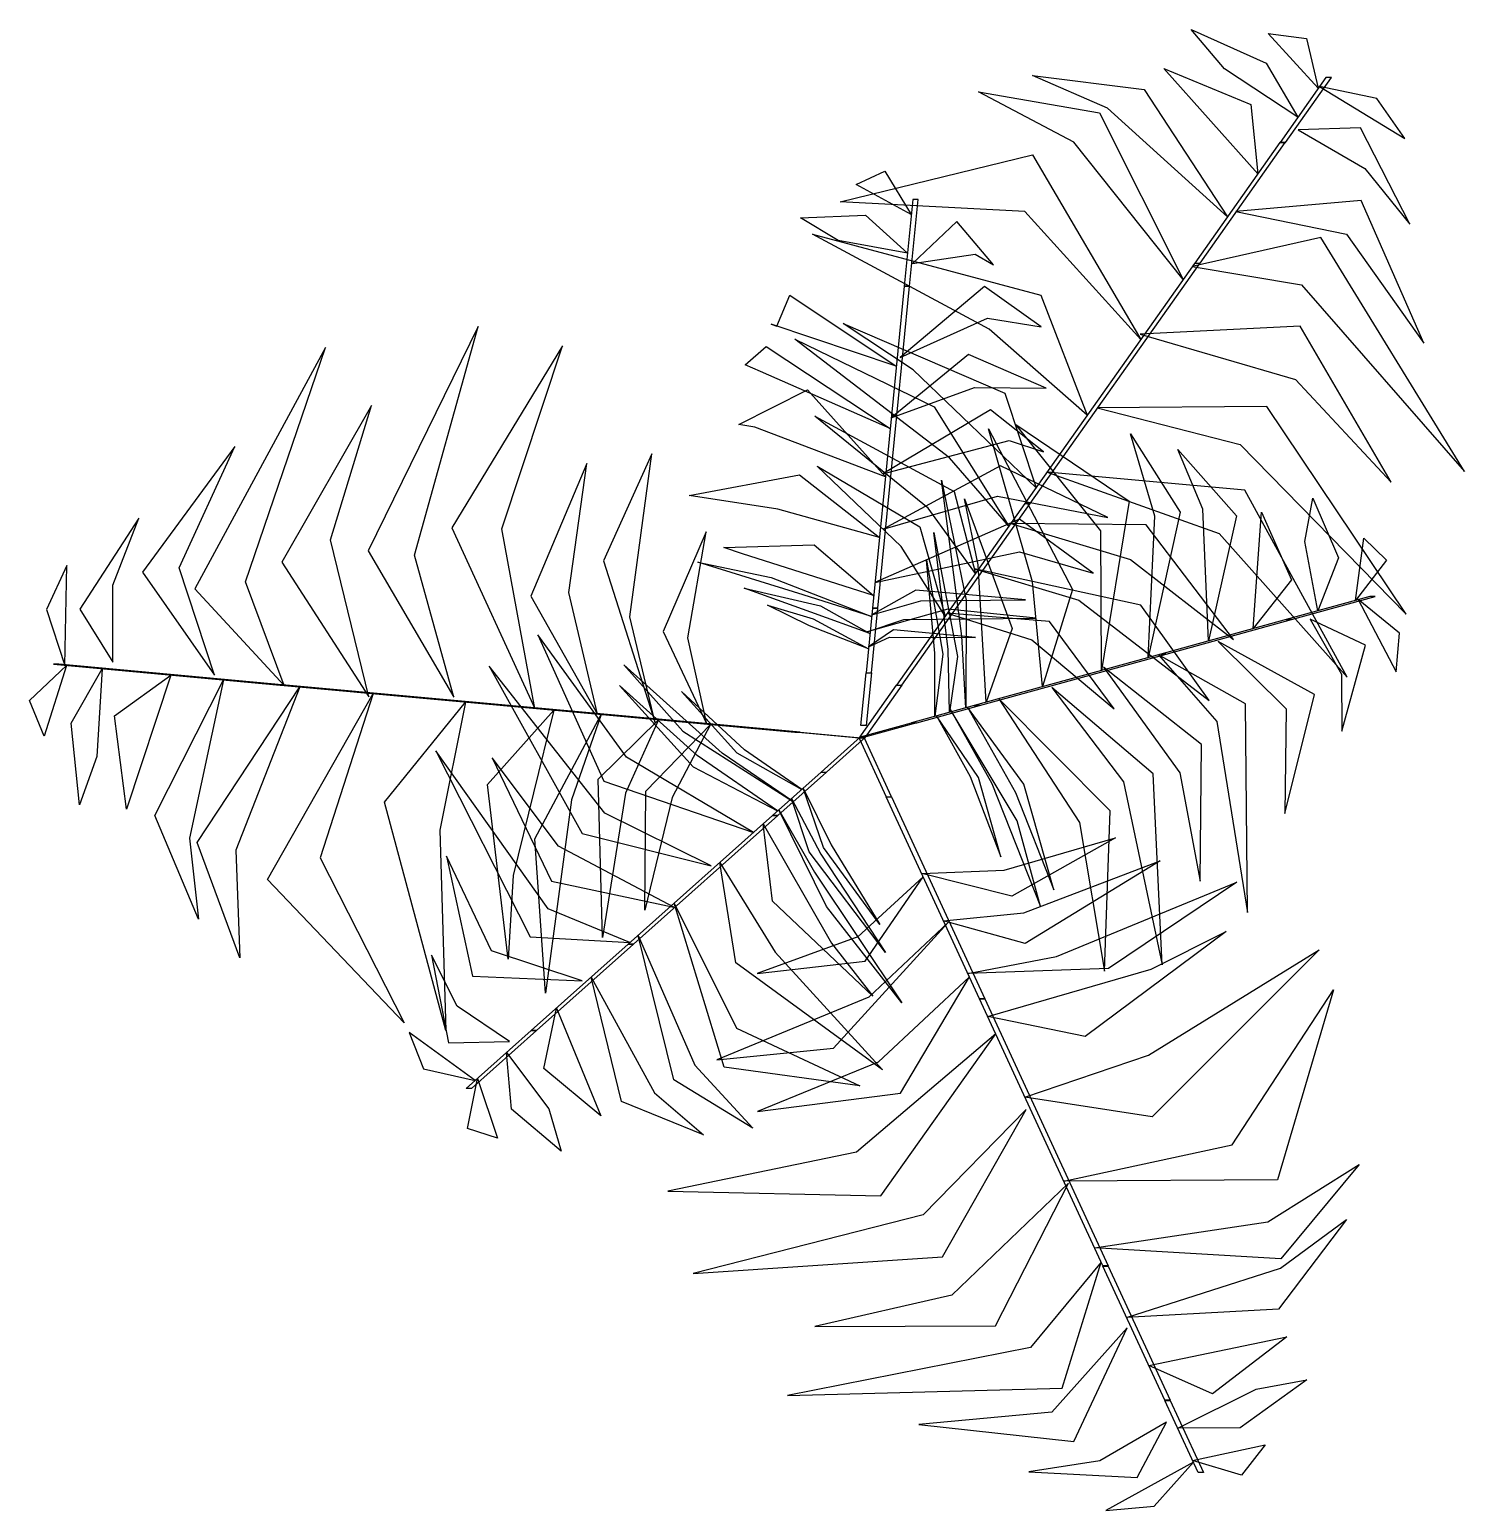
# Model space of a CAD drawing. Extents: x -1763 to 1877, y -723 to 1291.
# Drawn here: x 624.5 to 1020.8, y 280 to 689.1 of the extents above; entities that cross this region are included whole.
import ezdxf

# ---------------------------------------------------------------- set-up
doc = ezdxf.new("R2010")
doc.units = 0
doc.header["$MEASUREMENT"] = 0
doc.layers.get('0').update_dxf_attribs({"linetype": 'CONTINUOUS'})
doc.layers.add('LSTREEDC', color=3, linetype='CONTINUOUS')

# ---------------------------------------------------------------- blocks, each defined once
blk = doc.blocks.new('A3E24B')
at = {"color": 64, "linetype": 'Continuous'}
for points in [[(0.25298, 0.3562, 0.29067), (0.21085, 0.3841, 0.2796), (0.19177, 0.40664, 0.26506), (0.23478, 0.38723, 0.26765)], [(0.26482, 0.37296, 0.27015), (0.23608, 0.40445, 0.25063), (0.25809, 0.40144, 0.2453)], [(0.23004, 0.32371, 0.3183), (0.17603, 0.38435, 0.29435), (0.22595, 0.36362, 0.29907)], [(0.21251, 0.29889, 0.33247), (0.14353, 0.36139, 0.30925), (0.10037, 0.38017, 0.30474), (0.1647, 0.37216, 0.30161)], [(0.18709, 0.2629, 0.34635), (0.12423, 0.34177, 0.33167), (0.06928, 0.37075, 0.32006), (0.13897, 0.35878, 0.33402)], [(0.26547, 0.37384, 0.26805), (0.31467, 0.34397, 0.24975), (0.2986, 0.36692, 0.24684)], [(0.25326, 0.34886, 0.29439), (0.29162, 0.32673, 0.27934), (0.3175, 0.2946, 0.28076), (0.28915, 0.35012, 0.26553)], [(0.16264, 0.22829, 0.34264), (0.09605, 0.30186, 0.32739), (-0.01032, 0.30759, 0.30647), (0.10038, 0.33448, 0.32724)], [(0.21747, 0.30203, 0.32872), (0.28114, 0.28882, 0.30502), (0.32556, 0.22613, 0.30286), (0.28948, 0.30832, 0.29622)], [(0.13187, 0.18472, 0.33797), (0.07543, 0.23423, 0.32545), (-0.02621, 0.28894, 0.30394), (0.10525, 0.25381, 0.33066)], [(0.19232, 0.27027, 0.34642), (0.25511, 0.25965, 0.33867), (0.34889, 0.15238, 0.31122), (0.26629, 0.28702, 0.34237)], [(-0.23252, 0.02242, 0.33746), (-0.25529, 0.10418, 0.32605), (-0.21854, 0.23567, 0.30013), (-0.28185, 0.10662, 0.32839)], [(0.10239, 0.14298, 0.3335), (0.03177, 0.21086, 0.31765), (-0.00854, 0.23749, 0.30897), (0.08443, 0.19743, 0.32833)], [(0.16236, 0.23127, 0.34247), (0.25167, 0.20524, 0.32955), (0.30677, 0.14615, 0.3141), (0.25439, 0.23599, 0.33463)], [(-0.33024, 0.02915, 0.34642), (-0.35244, 0.08883, 0.33867), (-0.30643, 0.22368, 0.31122), (-0.38174, 0.08484, 0.34237)], [(-0.18603, 0.01594, 0.33375), (-0.2049, 0.11936, 0.31829), (-0.17015, 0.22456, 0.297), (-0.23386, 0.11979, 0.32121)], [(0.08668, 0.12074, 0.31667), (0.05262, 0.16008, 0.31656), (-0.0363, 0.22852, 0.29321), (0.04382, 0.18948, 0.32948)], [(-0.28149, 0.0227, 0.34247), (-0.30361, 0.11306, 0.32955), (-0.27998, 0.19033, 0.3141), (-0.33159, 0.10004, 0.33463)], [(0.13763, 0.189, 0.33746), (0.21983, 0.16784, 0.32605), (0.31532, 0.07027, 0.30013), (0.23521, 0.18962, 0.32839)], [(0.06749, 0.09357, 0.28341), (0.04033, 0.13114, 0.28749), (-0.02483, 0.18411, 0.27227), (0.05529, 0.14079, 0.30566)], [(-0.37033, 0.03504, 0.32872), (-0.39072, 0.09679, 0.30502), (-0.35864, 0.1666, 0.30286), (-0.41178, 0.09427, 0.29622)], [(-0.11682, 0.00762, 0.28474), (-0.13129, 0.06858, 0.2899), (-0.11873, 0.16244, 0.26236), (-0.14657, 0.10091, 0.30039)], [(-0.15001, 0.01264, 0.31776), (-0.16635, 0.08267, 0.3234), (-0.15614, 0.15696, 0.30132), (-0.18824, 0.08047, 0.34604)], [(0.05014, 0.069, 0.25333), (0.02481, 0.10918, 0.2606), (-0.02346, 0.1553, 0.25396), (0.03555, 0.12053, 0.27662)], [(0.10877, 0.15198, 0.33375), (0.20778, 0.11661, 0.31829), (0.2815, 0.03391, 0.297), (0.22263, 0.14148, 0.32121)], [(-0.42878, 0.04263, 0.29439), (-0.42879, 0.08692, 0.27934), (-0.4139, 0.12539, 0.28076), (-0.44781, 0.07307, 0.26553)], [(0.0879, 0.12244, 0.31776), (0.15673, 0.10157, 0.3234), (0.21596, 0.05558, 0.30132), (0.16577, 0.12163, 0.34604)], [(-0.08694, 0.00686, 0.25442), (-0.09805, 0.05662, 0.25792), (-0.08739, 0.11751, 0.2375), (-0.11222, 0.06015, 0.2718)], [(-0.45651, 0.04071, 0.26805), (-0.45524, 0.09825, 0.24975), (-0.46709, 0.07286, 0.24684)], [(0.06696, 0.09621, 0.28474), (0.12699, 0.07825, 0.2899), (0.202, 0.02044, 0.26236), (0.16263, 0.07533, 0.30039)], [(0.05136, 0.0707, 0.25442), (0.10002, 0.05545, 0.25792), (0.14742, 0.01577, 0.2375), (0.11015, 0.06595, 0.2718)], [(-0.45543, 0.04059, 0.27015), (-0.46833, -0.00004, 0.25063), (-0.47673, 0.02052, 0.2453)], [(-0.43499, 0.03872, 0.29067), (-0.43809, -0.01172, 0.2796), (-0.44807, -0.03951, 0.26506), (-0.45276, 0.00744, 0.26765)], [(-0.39538, 0.03509, 0.3183), (-0.42089, -0.042, 0.29435), (-0.4279, 0.01159, 0.29907)], [(-0.36513, 0.03232, 0.33247), (-0.38476, -0.05867, 0.30925), (-0.37945, -0.10543, 0.30474), (-0.40467, -0.04571, 0.30161)], [(-0.32124, 0.0283, 0.34635), (-0.35812, -0.06557, 0.33167), (-0.35574, -0.12765, 0.32006), (-0.38022, -0.06132, 0.33402)], [(-0.27905, 0.02443, 0.34264), (-0.30947, -0.07002, 0.32739), (-0.26124, -0.16501, 0.30647), (-0.33989, -0.08258, 0.32724)], [(-0.22593, 0.01957, 0.33797), (-0.24058, -0.05406, 0.32545), (-0.23715, -0.16944, 0.30394), (-0.27245, -0.03803, 0.33066)], [(-0.17505, 0.01491, 0.3335), (-0.19852, -0.08019, 0.31765), (-0.20143, -0.12842, 0.30897), (-0.21321, -0.02787, 0.32833)], [(-0.14792, 0.01242, 0.31667), (-0.16497, -0.03674, 0.31656), (-0.17978, -0.14797, 0.29321), (-0.18603, -0.05906, 0.32948)], [(-0.1148, 0.00939, 0.28341), (-0.13376, -0.03292, 0.28749), (-0.14705, -0.11583, 0.27227), (-0.1496, -0.02479, 0.30566)], [(-0.08485, 0.00665, 0.25333), (-0.10698, -0.03537, 0.2606), (-0.12279, -0.10024, 0.25396), (-0.12219, -0.03175, 0.27662)], [(0.03665, -0.07908, 0.25333), (0.0841, -0.07724, 0.2606), (0.14818, -0.05849, 0.25396), (0.08857, -0.09221, 0.27662)], [(0.04925, -0.10639, 0.28341), (0.09537, -0.10166, 0.28749), (0.17381, -0.07171, 0.27227), (0.09624, -0.11943, 0.30566)], [(0.0375, -0.08099, 0.25442), (-0.00004, -0.1155, 0.25792), (-0.05809, -0.13671, 0.2375), (0.004, -0.12953, 0.2718)], [(0.06318, -0.13659, 0.31667), (0.11428, -0.12677, 0.31656), (0.21801, -0.08398, 0.29321), (0.14414, -0.13385, 0.32948)], [(0.05179, -0.10725, 0.28474), (0.00623, -0.15026, 0.2899), (-0.08134, -0.18631, 0.26236), (-0.01412, -0.17966, 0.30039)], [(0.07459, -0.16132, 0.3335), (0.16868, -0.1341, 0.31765), (0.2119, -0.1125, 0.30897), (0.13072, -0.17299, 0.32833)], [(0.09599, -0.20772, 0.33797), (0.16709, -0.18359, 0.32545), (0.26529, -0.12293, 0.30394), (0.16914, -0.21921, 0.33066)], [(0.06404, -0.1385, 0.31776), (0.01155, -0.18768, 0.3234), (-0.05789, -0.21597, 0.30132), (0.0244, -0.20553, 0.34604)], [(0.11834, -0.25615, 0.34264), (0.21535, -0.23527, 0.32739), (0.2735, -0.14601, 0.30647), (0.24143, -0.25533, 0.32724)], [(0.07919, -0.17134, 0.33375), (-0.00095, -0.2394, 0.31829), (-0.10943, -0.2619, 0.297), (0.01317, -0.26469, 0.32121)], [(0.09682, -0.21485, 0.33746), (0.0374, -0.27545, 0.32605), (-0.09485, -0.30937, 0.30013), (0.04857, -0.29967, 0.32839)], [(0.13609, -0.29463, 0.34635), (0.23582, -0.27963, 0.33167), (0.28839, -0.24653, 0.32006), (0.24319, -0.3009, 0.33402)], [(0.12106, -0.2574, 0.34247), (0.05386, -0.32173, 0.32955), (-0.02486, -0.3399, 0.3141), (0.07914, -0.33946, 0.33463)], [(0.15455, -0.33464, 0.33247), (0.24317, -0.30615, 0.30925), (0.28101, -0.27817, 0.30474), (0.2419, -0.32987, 0.30161)], [(0.13985, -0.30284, 0.34642), (0.09926, -0.35191, 0.33867), (-0.04052, -0.37949, 0.31122), (0.11737, -0.37528, 0.34237)], [(0.15479, -0.34051, 0.32872), (0.11151, -0.38904, 0.30502), (0.03501, -0.39617, 0.30286), (0.12423, -0.40602, 0.29622)], [(0.16728, -0.36223, 0.3183), (0.2468, -0.34578, 0.29435), (0.20389, -0.37864, 0.29907)], [(0.18394, -0.39835, 0.29067), (0.22917, -0.3758, 0.2796), (0.25823, -0.37055, 0.26506), (0.21992, -0.3981, 0.26765)], [(0.17745, -0.39492, 0.29439), (0.1391, -0.41707, 0.27934), (0.09833, -0.42342, 0.28076), (0.1606, -0.42663, 0.26553)], [(0.19254, -0.41698, 0.27015), (0.23418, -0.40784, 0.25063), (0.22057, -0.42539, 0.2453)], [(0.19297, -0.41798, 0.26805), (0.14251, -0.44565, 0.24975), (0.17042, -0.44321, 0.24684)]]:
    blk.add_3dface(points, dxfattribs=at)
at = {"color": 72, "linetype": 'Continuous'}
for points in [[(0.24282, 0.34174, 0.30767), (0.2459, 0.34174, 0.30767), (0.27234, 0.37916, 0.26185), (0.26926, 0.37916, 0.26185)], [(0.19372, 0.27222, 0.34716), (0.1968, 0.27222, 0.34716), (0.24586, 0.34167, 0.30751), (0.24278, 0.34167, 0.30751)], [(0.02655, 0.25893, 0.61365), (0.02963, 0.25893, 0.61365), (0.03455, 0.30876, 0.60023), (0.03147, 0.30876, 0.60023)], [(0.09598, 0.13383, 0.33204), (0.09906, 0.13383, 0.33204), (0.19669, 0.27207, 0.34685), (0.19362, 0.27207, 0.34685)], [(0.01921, 0.18452, 0.60696), (0.02229, 0.18452, 0.60696), (0.02963, 0.25894, 0.6135), (0.02655, 0.25894, 0.6135)], [(0.00827, 0.07373, 0.52872), (0.01135, 0.07373, 0.52872), (0.02229, 0.18452, 0.60667), (0.01921, 0.18452, 0.60667)], [(0.14, 0.03781, 0.47759), (0.13976, 0.1181, 0.4757), (0.09079, 0.17944, 0.43853), (0.15604, 0.13527, 0.48725)], [(0.10617, 0.02848, 0.45302), (0.10039, 0.08884, 0.4475), (0.075, 0.17693, 0.42702), (0.12333, 0.08433, 0.46439)], [(0.16687, 0.04522, 0.49711), (0.17074, 0.12665, 0.4982), (0.15676, 0.17391, 0.48695), (0.18527, 0.12881, 0.50879)], [(0.20165, 0.05481, 0.50512), (0.19847, 0.13061, 0.49353), (0.18403, 0.16487, 0.48659), (0.21781, 0.12674, 0.49665)], [(0.06207, 0.01632, 0.40693), (0.05971, 0.05759, 0.41185), (0.04795, 0.14738, 0.39751), (0.06224, 0.07832, 0.42837)], [(0.07377, 0.01954, 0.42949), (0.06911, 0.09862, 0.42438), (0.06118, 0.13651, 0.41777), (0.08875, 0.06191, 0.43955)], [(0.26463, 0.07217, 0.50423), (0.25714, 0.11203, 0.49595), (0.26161, 0.13698, 0.48884), (0.27645, 0.10263, 0.49422)], [(0.02209, 0.02923, 0.20399), (0.02517, 0.02923, 0.20399), (0.09907, 0.13385, 0.33208), (0.09599, 0.13385, 0.33208)], [(0.22741, 0.06191, 0.50746), (0.23209, 0.12884, 0.49821), (0.24941, 0.08986, 0.50623)], [(0.05268, 0.01373, 0.37058), (0.05181, 0.04989, 0.37942), (0.04365, 0.11716, 0.37114), (0.05725, 0.04587, 0.39861)], [(0.28625, 0.07814, 0.49822), (0.29102, 0.11401, 0.48835), (0.30411, 0.10126, 0.48875)], [(0.04419, 0.01139, 0.33772), (0.04422, 0.04779, 0.35003), (0.0393, 0.10124, 0.34936), (0.04885, 0.04723, 0.36732)], [(0.24628, 0.06708, 0.50894), (0.24936, 0.06708, 0.50894), (0.29763, 0.08039, 0.49552), (0.29455, 0.08039, 0.49552)], [(0.28779, 0.07854, 0.4972), (0.30972, 0.03695, 0.48611), (0.31156, 0.05933, 0.48789)], [(0.00459, 0.03641, 0.38877), (0.00767, 0.03641, 0.38877), (0.01135, 0.07373, 0.52875), (0.00827, 0.07373, 0.52875)], [(0.1742, 0.0472, 0.50225), (0.17728, 0.0472, 0.50225), (0.24937, 0.06708, 0.50879), (0.24629, 0.06708, 0.50879)], [(0.26025, 0.06727, 0.50447), (0.27814, 0.0356, 0.49566), (0.27847, 0.00277, 0.49212), (0.29197, 0.0523, 0.49317)], [(-0.0602, -0.05543, 0.43407), (-0.13333, -0.01209, 0.43465), (-0.18423, 0.05821, 0.4099), (-0.14621, -0.02596, 0.44823)], [(0.2072, 0.05448, 0.5047), (0.24635, 0.01579, 0.49866), (0.2455, -0.04456, 0.48692), (0.26265, 0.02397, 0.50085)], [(0.06688, 0.01761, 0.42401), (0.06996, 0.01761, 0.42401), (0.17728, 0.0472, 0.50196), (0.1742, 0.0472, 0.50196)], [(0.17288, 0.04686, 0.50077), (0.20648, 0.00848, 0.50643), (0.22413, -0.10158, 0.47401), (0.22288, 0.01852, 0.52051)], [(-0.41739, 0.03715, 0.30767), (-0.41431, 0.03715, 0.30767), (-0.45994, 0.04133, 0.26185), (-0.46302, 0.04133, 0.26185)], [(-0.33263, 0.02938, 0.34716), (-0.32955, 0.02938, 0.34716), (-0.41423, 0.03714, 0.30751), (-0.41731, 0.03714, 0.30751)], [(-0.08452, -0.07474, 0.4554), (-0.14575, -0.0443, 0.45955), (-0.21228, 0.04032, 0.43175), (-0.15884, -0.05598, 0.47183)], [(-0.03775, -0.03752, 0.37225), (-0.07816, -0.0099, 0.38381), (-0.13472, 0.04108, 0.36314), (-0.10082, 0.0029, 0.39834)], [(0.00459, 0.03641, 0.38877), (0.00767, 0.03641, 0.38877), (0.00468, 0.00617, 0.21631), (0.00161, 0.00617, 0.21631)], [(0.14117, 0.03975, 0.47839), (0.18507, -0.02115, 0.48154), (0.19684, -0.08354, 0.46425), (0.19763, -0.0048, 0.49573)], [(-0.16391, 0.01393, 0.33204), (-0.16083, 0.01393, 0.33204), (-0.32937, 0.02937, 0.34685), (-0.33245, 0.02937, 0.34685)], [(-0.04627, -0.04301, 0.40852), (-0.09265, -0.0112, 0.4215), (-0.13737, 0.02921, 0.40484), (-0.09483, -0.01763, 0.44582)], [(-0.03243, -0.03066, 0.33931), (-0.0653, -0.00794, 0.34798), (-0.10159, 0.02573, 0.33181), (-0.0698, -0.00958, 0.36336)], [(0.02209, 0.02923, 0.20399), (0.02517, 0.02923, 0.20399), (0.00372, -0.00114, 0.05), (0.00064, -0.00114, 0.05)], [(0.11141, 0.02806, 0.4554), (0.1528, -0.02636, 0.45955), (0.17493, -0.13171, 0.43175), (0.16972, -0.0217, 0.47183)], [(0.03072, 0.00764, 0.28406), (0.0338, 0.00764, 0.28406), (0.06996, 0.01761, 0.42404), (0.06688, 0.01761, 0.42404)], [(0.08105, 0.02153, 0.43407), (0.1274, -0.04973, 0.43465), (0.14185, -0.13531, 0.4099), (0.14509, -0.04301, 0.44823)], [(-0.03638, 0.00225, 0.20399), (-0.0333, 0.00225, 0.20399), (-0.16086, 0.01393, 0.33208), (-0.16394, 0.01393, 0.33208)], [(0.04518, 0.01164, 0.33931), (0.06457, -0.02329, 0.34798), (0.08217, -0.06956, 0.33181), (0.06933, -0.02382, 0.36336)], [(0.05299, 0.01543, 0.37225), (0.07696, -0.02724, 0.38381), (0.10507, -0.09801, 0.36314), (0.09161, -0.04876, 0.39834)], [(0.06306, 0.01657, 0.40852), (0.09053, -0.03249, 0.4215), (0.11271, -0.08854, 0.40484), (0.09533, -0.02769, 0.44582)], [(-0.03638, 0.00225, 0.20399), (-0.0333, 0.00225, 0.20399), (0.00372, -0.00114, 0.05), (0.00064, -0.00114, 0.05)], [(0.03072, 0.00764, 0.28406), (0.0338, 0.00764, 0.28406), (0.00451, -0.00044, 0.11159), (0.00143, -0.00044, 0.11159)], [(-0.13129, -0.11884, 0.50077), (-0.17842, -0.09933, 0.50643), (-0.24303, -0.0085, 0.47401), (-0.18867, -0.1156, 0.52051)], [(-0.02125, -0.02066, 0.28406), (-0.01817, -0.02066, 0.28406), (0.00451, -0.00044, 0.11159), (0.00143, -0.00044, 0.11159)], [(0.01622, -0.0349, 0.20399), (0.0193, -0.0349, 0.20399), (0.00372, -0.00114, 0.05), (0.00064, -0.00114, 0.05)], [(-0.10602, -0.09841, 0.47839), (-0.17236, -0.06328, 0.48154), (-0.21057, -0.01257, 0.46425), (-0.17638, -0.0835, 0.49573)], [(-0.02125, -0.02066, 0.28406), (-0.01817, -0.02066, 0.28406), (-0.04616, -0.04563, 0.42404), (-0.04924, -0.04563, 0.42404)], [(-0.03166, -0.03, 0.33772), (-0.01555, -0.06264, 0.35003), (0.01256, -0.10837, 0.34936), (-0.01994, -0.06419, 0.36732)], [(-0.0455, -0.04234, 0.40693), (-0.02509, -0.07829, 0.41185), (0.02526, -0.15357, 0.39751), (-0.01817, -0.098, 0.42837)], [(-0.03823, -0.03586, 0.37058), (-0.02142, -0.06788, 0.37942), (0.01572, -0.12457, 0.37114), (-0.02808, -0.06669, 0.39861)], [(0.01622, -0.0349, 0.20399), (0.0193, -0.0349, 0.20399), (0.07296, -0.15121, 0.33208), (0.06988, -0.15121, 0.33208)], [(-0.04924, -0.04563, 0.42401), (-0.04616, -0.04563, 0.42401), (-0.12924, -0.11973, 0.50196), (-0.13232, -0.11973, 0.50196)], [(-0.05456, -0.05042, 0.42949), (-0.01532, -0.11923, 0.42438), (0.00858, -0.14969, 0.41777), (-0.0492, -0.09504, 0.43955)], [(-0.15867, -0.14088, 0.5047), (-0.21091, -0.12355, 0.49866), (-0.23691, -0.06908, 0.48692), (-0.2219, -0.13811, 0.50085)], [(-0.07964, -0.07279, 0.45302), (-0.0477, -0.12434, 0.4475), (0.01411, -0.19204, 0.42702), (-0.07026, -0.13046, 0.46439)], [(-0.10583, -0.09615, 0.47759), (-0.07002, -0.16802, 0.4757), (0.00107, -0.20129, 0.43853), (-0.077, -0.19062, 0.48725)], [(-0.12663, -0.1147, 0.49711), (-0.094, -0.18941, 0.4982), (-0.06051, -0.22558, 0.48695), (-0.10606, -0.19779, 0.50879)], [(-0.20055, -0.17586, 0.50447), (-0.23063, -0.1554, 0.49566), (-0.24548, -0.12612, 0.49212), (-0.23563, -0.1765, 0.49317)], [(-0.13232, -0.11973, 0.50225), (-0.12924, -0.11973, 0.50225), (-0.18505, -0.16951, 0.50879), (-0.18813, -0.16951, 0.50879)], [(-0.15355, -0.13872, 0.50512), (-0.1171, -0.20526, 0.49353), (-0.08897, -0.22956, 0.48659), (-0.13615, -0.21036, 0.49665)], [(0.06987, -0.15119, 0.33204), (0.07295, -0.15119, 0.33204), (0.14385, -0.30487, 0.34685), (0.14077, -0.30487, 0.34685)], [(-0.17349, -0.1565, 0.50746), (-0.14802, -0.21857, 0.49821), (-0.18083, -0.19131, 0.50623)], [(-0.18812, -0.1695, 0.50894), (-0.18504, -0.1695, 0.50894), (-0.22241, -0.20283, 0.49552), (-0.22549, -0.20283, 0.49552)], [(-0.22025, -0.19818, 0.4972), (-0.25834, -0.17061, 0.48611), (-0.25007, -0.1915, 0.48789)], [(-0.20231, -0.1822, 0.50423), (-0.17793, -0.21461, 0.49595), (-0.17088, -0.23896, 0.48884), (-0.1994, -0.21474, 0.49422)], [(-0.21905, -0.19713, 0.49822), (-0.20742, -0.2314, 0.48835), (-0.22481, -0.22578, 0.48875)], [(0.14084, -0.30503, 0.34716), (0.14392, -0.30503, 0.34716), (0.17954, -0.38224, 0.30751), (0.17646, -0.38224, 0.30751)], [(0.1765, -0.38231, 0.30767), (0.17958, -0.38231, 0.30767), (0.19877, -0.42392, 0.26185), (0.19569, -0.42392, 0.26185)]]:
    blk.add_3dface(points, dxfattribs=at)
at = {"color": 70, "linetype": 'Continuous'}
for points in [[(0.03059, 0.3002, 0.60293), (-0.00118, 0.31755, 0.59306), (0.01543, 0.32518, 0.59347)], [(0.02839, 0.27788, 0.60894), (-0.0115, 0.28521, 0.60066), (-0.03318, 0.29835, 0.59355), (0.00421, 0.29986, 0.59893)], [(0.03139, 0.27203, 0.60918), (0.06737, 0.27735, 0.60037), (0.07795, 0.27116, 0.59683), (0.05676, 0.29626, 0.59788)], [(0.02427, 0.21793, 0.60941), (0.07444, 0.24057, 0.60337), (0.10531, 0.23564, 0.59163), (0.07267, 0.25872, 0.60556)], [(0.02197, 0.21287, 0.60984), (-0.04992, 0.23714, 0.59825), (-0.0467, 0.23596, 0.5913), (-0.03936, 0.25379, 0.60136)], [(0.01843, 0.17697, 0.60182), (-0.05618, 0.20983, 0.60292), (-0.06494, 0.21376, 0.59166), (-0.05298, 0.22416, 0.6135)], [(0.01906, 0.18316, 0.60549), (0.06694, 0.20074, 0.61114), (0.10815, 0.20018, 0.57872), (0.06346, 0.21965, 0.62522)], [(0.01569, 0.14923, 0.5823), (-0.05933, 0.17785, 0.58041), (-0.06864, 0.17933, 0.54324), (-0.02913, 0.19921, 0.59197)], [(0.0143, 0.15102, 0.5831), (0.0869, 0.17012, 0.58625), (0.10667, 0.16365, 0.56896), (0.07616, 0.18771, 0.60044)], [(0.01451, 0.11904, 0.56011), (0.08018, 0.13813, 0.56426), (0.14375, 0.12589, 0.53646), (0.0819, 0.15558, 0.57654)], [(0.01224, 0.11431, 0.55773), (-0.04617, 0.13059, 0.55221), (-0.09712, 0.13854, 0.53173), (-0.03372, 0.15038, 0.5691)], [(0.0097, 0.08836, 0.53878), (0.09286, 0.10602, 0.53936), (0.13523, 0.09373, 0.51461), (0.09294, 0.12494, 0.55294)], [(0.00894, 0.08086, 0.5342), (-0.06653, 0.10491, 0.52909), (-0.07728, 0.10848, 0.52248), (-0.02522, 0.11005, 0.54426)], [(0.00775, 0.06878, 0.51164), (-0.03161, 0.0814, 0.51657), (-0.09217, 0.10004, 0.50223), (-0.05006, 0.09122, 0.53308)], [(0.00679, 0.05909, 0.47529), (-0.02726, 0.07127, 0.48413), (-0.06551, 0.08517, 0.47585), (-0.02156, 0.07489, 0.50332)], [(0.00787, 0.06979, 0.51324), (0.03606, 0.07781, 0.52621), (0.09633, 0.07837, 0.50956), (0.03331, 0.08401, 0.55053)], [(0.00593, 0.05032, 0.44243), (-0.02804, 0.06343, 0.45475), (-0.05221, 0.07539, 0.45407), (-0.02585, 0.06754, 0.47203)], [(0.00532, 0.05999, 0.47696), (0.02628, 0.06703, 0.48852), (0.10243, 0.06784, 0.46786), (0.05163, 0.07297, 0.50305)], [(0.00605, 0.05133, 0.44402), (0.01815, 0.05689, 0.45269), (0.06765, 0.05669, 0.43652), (0.02035, 0.06114, 0.46807)]]:
    blk.add_3dface(points, dxfattribs=at)

msp = doc.modelspace()

# ---------------------------------------------------------------- block references
at = {"layer": 'LSTREEDC', "xscale": 480, "yscale": 480, "zscale": 360}
msp.add_blockref('A3E24B', (853.32, 493.95), dxfattribs=at)

doc.saveas('drawing.dxf')
